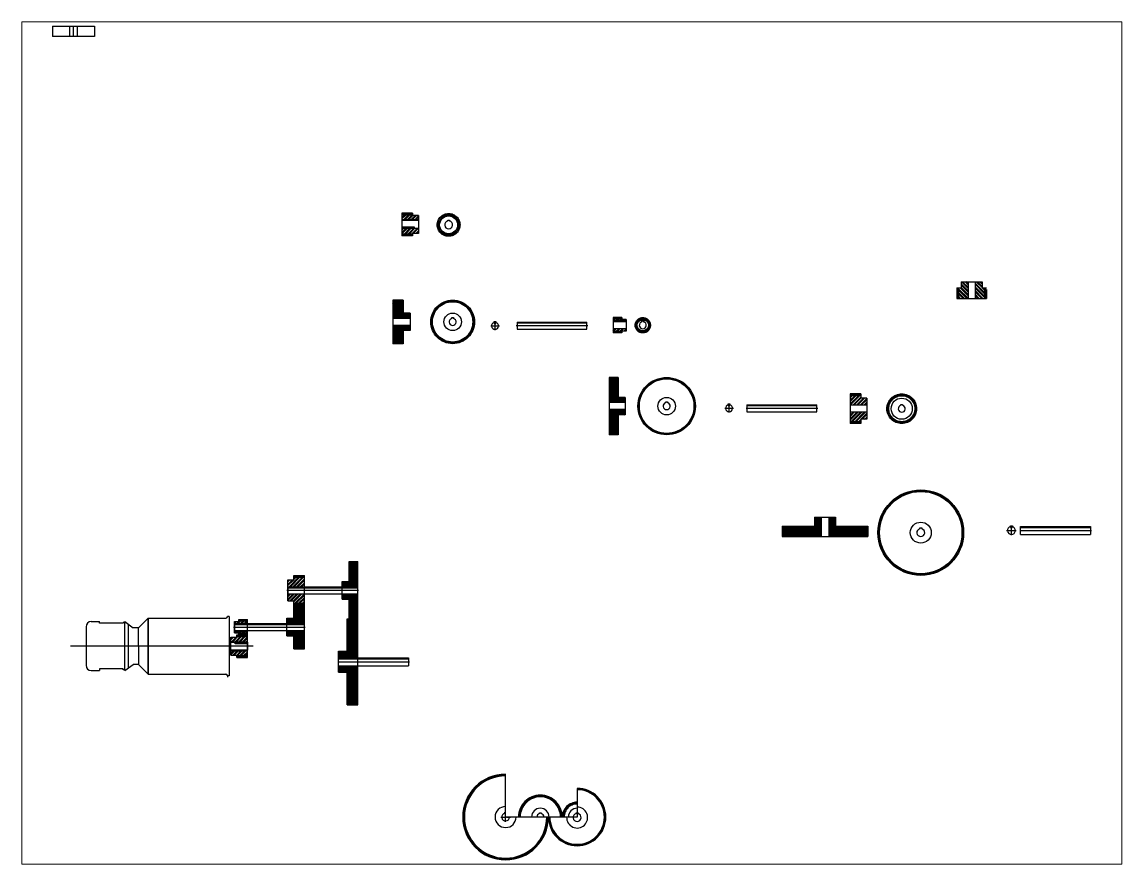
# Paper-space layout 'Layout3' of a CAD drawing. Header units: inches. Extents: x 1.07 to 9.6, y 0.82 to 7.35.
# The model-space entities are those that its viewports show. They can reach past a viewport. Long polylines and large blocks are cut down to what shows.
import ezdxf

# ---------------------------------------------------------------- set-up
doc = ezdxf.new("R2010")
doc.units = ezdxf.units.IN
doc.header["$LTSCALE"] = 0.25
doc.header["$MEASUREMENT"] = 0
for name, pattern in [('CENTER', [2, 1.25, -0.25, 0.25, -0.25]), ('CENTER2', [1.125, 0.75, -0.125, 0.125, -0.125]), ('HIDDEN', [0.375, 0.25, -0.125]), ('PHANTOM', [2.5, 1.25, -0.25, 0.25, -0.25, 0.25, -0.25])]:
    doc.linetypes.add(name, pattern=pattern)
for name, color, linetype in [('LAYER1', 1, 'CONTINUOUS'), ('LAYER2', 2, 'HIDDEN'), ('LAYER3', 3, 'CENTER'), ('LAYER4', 4, 'CONTINUOUS'), ('LAYER5', 5, 'CONTINUOUS'), ('LAYER7', 7, 'PHANTOM')]:
    doc.layers.add(name, color=color, linetype=linetype)

# ---------------------------------------------------------------- blocks, each defined once
blk = doc.blocks.new('*U1')
at = {"layer": 'LAYER3', "color": 0, "linetype": 'CENTER2', "transparency": 16777216}
for p, q in [((-0.62, 0), (-0.1, 0)), ((0, 0.1), (0, 0.62)), ((0.1, 0), (0.62, 0)), ((0, -0.62), (0, -0.1))]:
    blk.add_line(p, q, dxfattribs=at)
at = {"layer": 'LAYER3', "color": 0, "linetype": 'Continuous', "transparency": 16777216}
for p, q in [((-0.05, 0), (0.05, 0)), ((0, -0.05), (0, 0.05))]:
    blk.add_line(p, q, dxfattribs=at)
blk = doc.blocks.new('*U2')
at = {"layer": 'LAYER3', "color": 0, "linetype": 'CENTER2', "transparency": 16777216}
blk.add_line((-5.12, 0), (5.12, 0), dxfattribs=at)
blk = doc.blocks.new('*U3')
at = {"layer": 'LAYER3', "color": 0, "linetype": 'CENTER2', "transparency": 16777216}
for p, q in [((-0.62, 0), (-0.1, 0)), ((0, 0.1), (0, 0.62)), ((0.1, 0), (0.62, 0)), ((0, -0.62), (0, -0.1))]:
    blk.add_line(p, q, dxfattribs=at)
at = {"layer": 'LAYER3', "color": 0, "linetype": 'Continuous', "transparency": 16777216}
for p, q in [((-0.05, 0), (0.05, 0)), ((0, -0.05), (0, 0.05))]:
    blk.add_line(p, q, dxfattribs=at)
blk = doc.blocks.new('*U4')
at = {"layer": 'LAYER3', "color": 0, "linetype": 'CENTER2', "transparency": 16777216}
blk.add_line((-5.12, 0), (5.12, 0), dxfattribs=at)
blk = doc.blocks.new('*U5')
at = {"layer": 'LAYER3', "color": 0, "linetype": 'CENTER2', "transparency": 16777216}
for p, q in [((-0.6825, 0), (-0.1125, 0)), ((0, 0.1125), (0, 0.6825)), ((0.1125, 0), (0.6825, 0)), ((0, -0.6825), (0, -0.1125))]:
    blk.add_line(p, q, dxfattribs=at)
at = {"layer": 'LAYER3', "color": 0, "linetype": 'Continuous', "transparency": 16777216}
for p, q in [((-0.05625, 0), (0.05625, 0)), ((0, -0.05625), (0, 0.05625))]:
    blk.add_line(p, q, dxfattribs=at)
blk = doc.blocks.new('*U6')
at = {"layer": 'LAYER3', "color": 0, "linetype": 'CENTER2', "transparency": 16777216}
blk.add_line((-5.12, 0), (5.12, 0), dxfattribs=at)
blk = doc.blocks.new('*U7')
at = {"layer": 'LAYER3', "color": 0, "linetype": 'CENTER2', "transparency": 16777216}
blk.add_line((-5.12, 0), (5.12, 0), dxfattribs=at)
blk = doc.blocks.new('*U8')
at = {"layer": 'LAYER3', "color": 0, "linetype": 'CENTER2', "transparency": 16777216}
blk.add_line((-5.12, 0), (5.12, 0), dxfattribs=at)
blk = doc.blocks.new('*U9')
at = {"layer": 'LAYER3', "color": 0, "linetype": 'CENTER2', "transparency": 16777216}
blk.add_line((-5.12, 0), (5.12, 0), dxfattribs=at)
blk = doc.blocks.new('*U10')
at = {"layer": 'LAYER3', "color": 0, "linetype": 'CENTER2', "transparency": 16777216}
for p, q in [((-0.6825, 0), (-0.1125, 0)), ((0, 0.1125), (0, 0.6825)), ((0.1125, 0), (0.6825, 0)), ((0, -0.6825), (0, -0.1125))]:
    blk.add_line(p, q, dxfattribs=at)
at = {"layer": 'LAYER3', "color": 0, "linetype": 'Continuous', "transparency": 16777216}
for p, q in [((-0.05625, 0), (0.05625, 0)), ((0, -0.05625), (0, 0.05625))]:
    blk.add_line(p, q, dxfattribs=at)

msp = doc.modelspace()

# ---------------------------------------------------------------- hatches: boundary and pattern name
at = {"layer": 'LAYER5'}
h = msp.add_hatch(dxfattribs=at)
h.set_pattern_fill('ANSI32', color=256, angle=360)
h.set_pattern_definition([(45, (-98.36034, 8.65847), (-0.265165, 0.265165), []), (45, (-98.18357, 8.65847), (-0.265165, 0.265165), [])])
h.paths.add_polyline_path([(-105.5, 68.32), (-105.5, 68.92), (-106.37, 68.92), (-106.37, 68.99), (-107.87, 68.99), (-107.87, 68.32)])
h.paths.add_polyline_path([(-107.87, 67.07), (-107.87, 66.28), (-106.37, 66.28), (-106.37, 66.35), (-105.5, 66.35), (-105.5, 67.07)])
h = msp.add_hatch(dxfattribs=at)
h.set_pattern_fill('ANSI32', color=256, angle=90)
h.set_pattern_definition([(135, (-31.26276, 59.5982), (-0.265165, -0.265165), []), (135, (-31.26276, 59.775), (-0.265165, -0.265165), [])])
h.paths.add_polyline_path([(-26.99, 59.46), (-27.99, 59.46), (-27.99, 58.59), (-28.34, 58.59), (-28.34, 57.09), (-26.99, 57.09)])
h.paths.add_polyline_path([(-24.63, 58.59), (-24.98, 58.59), (-24.98, 59.46), (-25.99, 59.46), (-25.99, 57.09), (-24.63, 57.09)])
h = msp.add_hatch(dxfattribs=at)
h.set_pattern_fill('ANSI31', color=256)
h.paths.add_polyline_path([(-106.68, 54.98), (-107.68, 54.98), (-107.68, 56.6), (-109.18, 56.6), (-109.18, 54.34), (-106.68, 54.34)])
h.paths.add_polyline_path([(-107.68, 52.48), (-106.68, 52.48), (-106.68, 53.23), (-109.18, 53.23), (-109.18, 50.85), (-107.68, 50.85)])
h = msp.add_hatch(dxfattribs=at)
h.set_pattern_fill('ANSI32', color=256)
h.set_pattern_definition([(45, (-74.77597, 21.98836), (-0.265165, 0.265165), []), (45, (-74.5992, 21.98836), (-0.265165, 0.265165), [])])
h.paths.add_polyline_path([(-75.84, 54.05), (-76.46, 54.05), (-76.46, 54.12), (-77.71, 54.12), (-77.71, 53.86), (-75.84, 53.86)])
h.paths.add_polyline_path([(-75.84, 52.74), (-77.71, 52.74), (-77.71, 52.35), (-76.46, 52.35), (-76.46, 52.42), (-75.84, 52.42)])
h = msp.add_hatch(dxfattribs=at)
h.set_pattern_fill('ANSI31', color=256)
h.paths.add_polyline_path([(-76.99, 45.59), (-78.24, 45.59), (-78.24, 42.3), (-75.99, 42.3), (-75.99, 42.94), (-76.99, 42.94)])
h.paths.add_polyline_path([(-76.99, 40.44), (-75.99, 40.44), (-75.99, 41.19), (-78.24, 41.19), (-78.24, 37.79), (-76.99, 37.79)])
h = msp.add_hatch(dxfattribs=at)
h.set_pattern_fill('ANSI32', color=256)
h.set_pattern_definition([(45, (-41.31906, 46.09503), (-0.265165, 0.265165), []), (45, (-41.1423, 46.09503), (-0.265165, 0.265165), [])])
h.paths.add_polyline_path([(-41.45, 41.82), (-41.45, 42.82), (-42.33, 42.82), (-42.33, 43.17), (-43.83, 43.17), (-43.83, 41.82)])
h.paths.add_polyline_path([(-42.33, 39.46), (-42.33, 39.81), (-41.45, 39.81), (-41.45, 40.82), (-43.83, 40.82), (-43.83, 39.46)])
h = msp.add_hatch(dxfattribs=at)
h.set_pattern_fill('ANSI31', color=256, angle=90)
h.set_pattern_definition([(135, (-23.82242, 66.39724), (-0.08838835, -0.08838835), [])])
h.paths.add_polyline_path([(-53.3, 24.55), (-53.3, 23.05), (-48.11, 23.05), (-48.11, 25.8), (-48.93, 25.8), (-48.93, 24.55)])
h.paths.add_polyline_path([(-45.93, 24.55), (-45.93, 25.8), (-46.87, 25.8), (-46.87, 23.05), (-41.55, 23.05), (-41.55, 24.55)])
h = msp.add_hatch(dxfattribs=at)
h.set_pattern_fill('ANSI31', color=256, angle=180)
h.set_pattern_definition([(225, (-192.42394, 57.05707), (0.08838835, -0.08838835), [])])
h.paths.add_polyline_path([(-115.43, 11.47), (-114.18, 11.47), (-114.18, 14.75), (-116.43, 14.75), (-116.43, 14.12), (-115.43, 14.12)])
h.paths.add_polyline_path([(-114.18, 19.27), (-115.43, 19.27), (-115.43, 16.62), (-116.43, 16.62), (-116.43, 15.87), (-114.18, 15.87)])
h = msp.add_hatch(dxfattribs=at)
h.set_pattern_fill('ANSI32', color=256, angle=180)
h.set_pattern_definition([(225, (-124.31743, 10.59304), (0.265165, -0.265165), []), (225, (-124.4942, 10.59304), (0.265165, -0.265165), [])])
h.paths.add_polyline_path([(-124.18, 14.87), (-124.18, 13.86), (-123.31, 13.86), (-123.31, 13.52), (-121.81, 13.52), (-121.81, 14.87)])
h.paths.add_polyline_path([(-123.31, 17.23), (-123.31, 16.88), (-124.18, 16.88), (-124.18, 15.87), (-121.81, 15.87), (-121.81, 17.23)])
h = msp.add_hatch(dxfattribs=at)
h.set_pattern_fill('ANSI31', color=256, angle=180)
h.set_pattern_definition([(225, (-230.99378, 63.84863), (0.08838835, -0.08838835), [])])
h.paths.add_polyline_path([(-121.81, 9.5), (-124.31, 9.5), (-124.31, 8.87), (-123.31, 8.87), (-123.31, 7.25), (-121.81, 7.25)])
h.paths.add_polyline_path([(-121.81, 13), (-123.31, 13), (-123.31, 11.37), (-124.31, 11.37), (-124.31, 10.62), (-121.81, 10.62)])
h = msp.add_hatch(dxfattribs=at)
h.set_pattern_fill('ANSI32', color=256, angle=180)
h.set_pattern_definition([(225, (-132.87372, 41.37104), (0.265165, -0.265165), []), (225, (-133.0505, 41.37104), (0.265165, -0.265165), [])])
h.paths.add_polyline_path([(-131.81, 9.31), (-131.19, 9.31), (-131.19, 9.24), (-129.94, 9.24), (-129.94, 9.5), (-131.81, 9.5)])
h.paths.add_polyline_path([(-131.81, 10.62), (-129.94, 10.62), (-129.94, 11), (-131.19, 11), (-131.19, 10.93), (-131.81, 10.93)])
h = msp.add_hatch(dxfattribs=at)
h.set_pattern_fill('ANSI31', color=256, angle=180)
h.set_pattern_definition([(225, (-157.53176, 28.7506), (0.08838835, -0.08838835), [])])
h.paths.add_polyline_path([(-115.68, -0.73), (-114.18, -0.73), (-114.18, 4.46), (-116.93, 4.46), (-116.93, 3.65), (-115.68, 3.65)])
h.paths.add_polyline_path([(-115.68, 6.65), (-116.93, 6.65), (-116.93, 5.71), (-114.18, 5.71), (-114.18, 11.02), (-115.68, 11.02)])
h = msp.add_hatch(dxfattribs=at)
h.set_pattern_fill('ANSI32', color=256, angle=180)
h.set_pattern_definition([(225, (-139.45007, 66.37167), (0.265165, -0.265165), []), (225, (-139.62684, 66.37167), (0.265165, -0.265165), [])])
h.paths.add_polyline_path([(-132.31, 6.71), (-132.31, 6.11), (-131.44, 6.11), (-131.44, 6.04), (-129.94, 6.04), (-129.94, 6.71)])
h.paths.add_polyline_path([(-129.94, 7.96), (-129.94, 8.75), (-131.44, 8.75), (-131.44, 8.68), (-132.31, 8.68), (-132.31, 7.96)])

# ---------------------------------------------------------------- linework, layer by layer
at = {"layer": 'LAYER1'}
for p, q in [((-157.78, 95.99), (-157.78, 94.49)), ((-157.78, 95.99), (-151.78, 95.99)), ((-151.78, 95.99), (-151.78, 94.49)), ((-151.78, 94.49), (-157.78, 94.49)), ((-106.37, 69.26), (-107.87, 69.26)), ((-107.87, 69.26), (-107.87, 66.01)), ((-106.37, 69.26), (-106.37, 68.92)), ((-106.37, 68.99), (-107.87, 68.99)), ((-105.5, 68.32), (-107.87, 68.32)), ((-105.5, 68.2), (-107.87, 68.2)), ((-105.5, 68.92), (-106.37, 68.92)), ((-105.5, 68.92), (-105.5, 66.35)), ((-101.32, 68.14), (-101.32, 68.27)), ((-101.32, 68.27), (-101.07, 68.27)), ((-101.07, 68.27), (-101.07, 68.14)), ((-105.5, 67.07), (-107.87, 67.07)), ((-106.37, 66.28), (-107.87, 66.28)), ((-106.37, 66.01), (-107.87, 66.01)), ((-106.37, 66.35), (-106.37, 66.01)), ((-105.5, 66.35), (-106.37, 66.35)), ((-28.61, 58.59), (-28.61, 57.09)), ((-28.61, 58.59), (-27.99, 58.59)), ((-28.34, 58.59), (-28.34, 57.09)), ((-27.99, 59.46), (-27.99, 58.59)), ((-27.99, 59.46), (-24.98, 59.46)), ((-26.99, 59.46), (-26.99, 57.09)), ((-25.99, 59.46), (-25.99, 57.09)), ((-24.98, 59.46), (-24.98, 58.59)), ((-24.98, 58.59), (-24.36, 58.59)), ((-24.63, 58.59), (-24.63, 57.09)), ((-24.36, 58.34), (-24.36, 57.09)), ((-107.68, 56.85), (-109.18, 56.85)), ((-109.18, 56.85), (-109.18, 50.6)), ((-107.68, 56.6), (-109.18, 56.6)), ((-107.68, 56.85), (-107.68, 54.98)), ((-28.61, 57.09), (-24.36, 57.09)), ((-106.68, 54.34), (-109.18, 54.34)), ((-106.68, 54.23), (-109.18, 54.23)), ((-106.68, 54.98), (-107.68, 54.98)), ((-106.68, 54.98), (-106.68, 52.48)), ((-100.76, 54.21), (-100.76, 54.34)), ((-100.76, 54.34), (-100.51, 54.34)), ((-100.51, 54.34), (-100.51, 54.21)), ((-94.69, 53.64), (-94.69, 53.52)), ((-94.69, 53.52), (-94.44, 53.52)), ((-94.44, 53.52), (-94.44, 53.64)), ((-91.43, 53.71), (-81.43, 53.71)), ((-91.43, 53.71), (-91.43, 52.71)), ((-81.43, 52.71), (-81.43, 53.71)), ((-77.71, 54.34), (-77.71, 52.14)), ((-76.46, 54.34), (-77.71, 54.34)), ((-76.46, 54.12), (-77.71, 54.12)), ((-75.84, 53.86), (-77.71, 53.86)), ((-75.84, 53.74), (-77.71, 53.74)), ((-76.46, 54.34), (-76.46, 54.05)), ((-75.84, 54.05), (-76.46, 54.05)), ((-75.84, 54.05), (-75.84, 52.42)), ((-73.58, 53.72), (-73.58, 53.86)), ((-73.58, 53.86), (-73.33, 53.86)), ((-73.33, 53.86), (-73.33, 53.72)), ((-106.68, 53.23), (-109.18, 53.23)), ((-106.68, 52.48), (-107.68, 52.48)), ((-107.68, 52.48), (-107.68, 50.6)), ((-91.43, 52.71), (-81.43, 52.71)), ((-75.84, 52.74), (-77.71, 52.74)), ((-76.46, 52.35), (-77.71, 52.35)), ((-76.46, 52.14), (-77.71, 52.14)), ((-75.84, 52.42), (-76.46, 52.42)), ((-76.46, 52.42), (-76.46, 52.14)), ((-107.68, 50.85), (-109.18, 50.85)), ((-107.68, 50.6), (-109.18, 50.6)), ((-78.24, 45.79), (-78.24, 37.59)), ((-76.99, 45.79), (-78.24, 45.79)), ((-76.99, 45.59), (-78.24, 45.59)), ((-76.99, 45.79), (-76.99, 42.94)), ((-75.99, 42.94), (-76.99, 42.94)), ((-75.99, 42.94), (-75.99, 40.44)), ((-42.33, 43.44), (-43.83, 43.44)), ((-43.83, 43.44), (-43.83, 39.19)), ((-42.33, 43.17), (-43.83, 43.17)), ((-42.33, 43.44), (-42.33, 42.82)), ((-41.45, 42.82), (-42.33, 42.82)), ((-41.45, 42.82), (-41.45, 39.81)), ((-75.99, 42.3), (-78.24, 42.3)), ((-75.99, 42.19), (-78.24, 42.19)), ((-75.99, 41.19), (-78.24, 41.19)), ((-70.17, 42.17), (-70.17, 42.3)), ((-70.17, 42.3), (-69.92, 42.3)), ((-69.92, 42.3), (-69.92, 42.17)), ((-61.25, 41.87), (-61.25, 41.76)), ((-61.25, 41.76), (-61, 41.76)), ((-61, 41.76), (-61, 41.87)), ((-58.59, 41.89), (-48.59, 41.89)), ((-58.59, 41.89), (-58.59, 40.89)), ((-58.59, 40.89), (-48.59, 40.89)), ((-48.59, 40.89), (-48.59, 41.89)), ((-41.45, 41.82), (-43.83, 41.82)), ((-36.58, 41.8), (-36.58, 41.93)), ((-36.58, 41.93), (-36.33, 41.93)), ((-36.33, 41.93), (-36.33, 41.8)), ((-75.99, 40.44), (-76.99, 40.44)), ((-76.99, 40.44), (-76.99, 37.59)), ((-41.45, 40.82), (-43.83, 40.82)), ((-42.33, 39.46), (-43.83, 39.46)), ((-41.45, 39.81), (-42.33, 39.81)), ((-42.33, 39.81), (-42.33, 39.19)), ((-76.99, 37.79), (-78.24, 37.79)), ((-42.33, 39.19), (-43.83, 39.19)), ((-76.99, 37.59), (-78.24, 37.59)), ((-48.93, 25.8), (-45.93, 25.8)), ((-48.93, 25.8), (-48.93, 24.55)), ((-48.11, 25.8), (-48.11, 23.05)), ((-47.99, 25.8), (-47.99, 23.05)), ((-46.87, 25.8), (-46.87, 23.05)), ((-45.93, 25.8), (-45.93, 24.55)), ((-53.55, 24.55), (-48.93, 24.55)), ((-53.55, 24.55), (-53.55, 23.05)), ((-53.3, 24.55), (-53.3, 23.05)), ((-45.93, 24.55), (-41.3, 24.55)), ((-41.55, 24.55), (-41.55, 23.05)), ((-41.3, 24.55), (-41.3, 23.05)), ((-33.86, 24.15), (-33.86, 24.29)), ((-33.86, 24.29), (-33.61, 24.29)), ((-33.61, 24.29), (-33.61, 24.15)), ((-20.92, 24.47), (-20.92, 24.6)), ((-20.92, 24.6), (-20.66, 24.6)), ((-20.92, 24.47), (-20.92, 24.35)), ((-20.92, 24.35), (-20.67, 24.35)), ((-20.67, 24.35), (-20.66, 24.47)), ((-20.66, 24.6), (-20.66, 24.47)), ((-19.49, 23.36), (-19.49, 24.48)), ((-19.49, 24.48), (-9.49, 24.48)), ((-9.49, 24.48), (-9.49, 23.36)), ((-53.55, 23.05), (-41.3, 23.05)), ((-19.49, 23.36), (-9.49, 23.36)), ((-115.43, 16.62), (-115.43, 19.47)), ((-115.43, 19.47), (-114.18, 19.47)), ((-115.43, 19.27), (-114.18, 19.27)), ((-114.18, 11.27), (-114.18, 19.47)), ((-123.31, 17.5), (-121.81, 17.5)), ((-123.31, 16.88), (-123.31, 17.5)), ((-121.81, 13.25), (-121.81, 17.5)), ((-124.18, 16.88), (-123.31, 16.88)), ((-124.18, 13.86), (-124.18, 16.88)), ((-124.18, 15.87), (-121.81, 15.87)), ((-124.18, 15.87), (-114.18, 15.87)), ((-124.18, 15.87), (-124.18, 14.87)), ((-123.31, 17.23), (-121.81, 17.23)), ((-116.43, 14.12), (-116.43, 16.62)), ((-116.43, 16.62), (-115.43, 16.62)), ((-116.43, 15.87), (-114.18, 15.87)), ((-114.18, 14.87), (-114.18, 15.87)), ((-124.18, 14.87), (-121.81, 14.87)), ((-124.18, 14.87), (-114.18, 14.87)), ((-116.43, 14.87), (-114.18, 14.87)), ((-116.43, 14.75), (-114.18, 14.75)), ((-124.18, 13.86), (-123.31, 13.86)), ((-123.31, 13.25), (-123.31, 13.86)), ((-123.31, 13.52), (-121.81, 13.52)), ((-123.31, 11.37), (-123.31, 13.25)), ((-123.31, 13.25), (-121.81, 13.25)), ((-123.31, 13.25), (-121.81, 13.25)), ((-123.31, 13), (-121.81, 13)), ((-121.81, 7), (-121.81, 13.25)), ((-116.43, 14.12), (-115.43, 14.12)), ((-115.43, 11.27), (-115.43, 14.12)), ((-144.13, 11.4), (-145.5, 10.03)), ((-144.13, 7.4), (-144.13, 11.4)), ((-144.13, 11.4), (-144.13, 7.4)), ((-144.13, 11.4), (-142.18, 11.4)), ((-142.18, 11.4), (-135.68, 11.4)), ((-135.68, 11.4), (-133.01, 11.4)), ((-132.56, 11.65), (-132.81, 11.65)), ((-132.81, 11.65), (-132.81, 11.6)), ((-132.56, 11.65), (-132.56, 3.15)), ((-131.19, 10.93), (-131.19, 11.22)), ((-131.19, 11.22), (-129.94, 11.22)), ((-131.19, 11), (-129.94, 11)), ((-129.94, 9.02), (-129.94, 11.22)), ((-124.31, 8.87), (-124.31, 11.37)), ((-124.31, 11.37), (-123.31, 11.37)), ((-115.68, 11.27), (-114.18, 11.27)), ((-115.68, 6.65), (-115.68, 11.27)), ((-115.68, 11.02), (-114.18, 11.02)), ((-115.43, 11.47), (-114.18, 11.47)), ((-115.43, 11.27), (-114.18, 11.27)), ((-114.18, -0.98), (-114.18, 11.27)), ((-153, 10.15), (-153, 4.65)), ((-152.25, 10.9), (-151.1, 10.9)), ((-151.1, 10.65), (-151.1, 10.9)), ((-147.7, 10.65), (-151.1, 10.65)), ((-147.45, 10.77), (-147.7, 10.77)), ((-147.7, 10.77), (-147.7, 10.65)), ((-147.45, 3.9), (-147.45, 10.9)), ((-147.45, 10.9), (-146.25, 10.03)), ((-147.45, 10.9), (-147.45, 10.65)), ((-147, 10.57), (-147, 4.22)), ((-145.5, 10.03), (-146.25, 10.03)), ((-145.5, 7.4), (-145.5, 10.03)), ((-131.81, 9.31), (-131.81, 10.93)), ((-131.81, 10.93), (-131.19, 10.93)), ((-131.81, 10.62), (-121.81, 10.62)), ((-131.81, 10.62), (-131.81, 9.62)), ((-131.81, 10.62), (-129.94, 10.62)), ((-131.81, 9.62), (-121.81, 9.62)), ((-131.81, 9.62), (-129.94, 9.62)), ((-131.81, 9.5), (-129.94, 9.5)), ((-124.31, 10.62), (-121.81, 10.62)), ((-124.31, 9.62), (-121.81, 9.62)), ((-124.31, 9.5), (-121.81, 9.5)), ((-121.81, 9.62), (-121.81, 10.62)), ((-129.94, 7.96), (-132.56, 7.96)), ((-132.31, 6.11), (-132.31, 8.68)), ((-132.31, 8.68), (-131.44, 8.68)), ((-132.31, 7.96), (-129.94, 7.96)), ((-131.81, 9.31), (-131.19, 9.31)), ((-131.44, 9.02), (-129.94, 9.02)), ((-131.44, 8.68), (-131.44, 9.02)), ((-131.44, 8.75), (-129.94, 8.75)), ((-131.19, 9.02), (-131.19, 9.31)), ((-131.19, 9.24), (-129.94, 9.24)), ((-131.19, 9.02), (-129.94, 9.02)), ((-129.94, 5.77), (-129.94, 9.02)), ((-129.94, 7.96), (-129.94, 7.71)), ((-129.94, 7.96), (-129.94, 6.83)), ((-124.31, 8.87), (-123.31, 8.87)), ((-123.31, 7), (-123.31, 8.87)), ((-145.5, 7.4), (-145.5, 4.77)), ((-144.13, 7.4), (-144.13, 3.4)), ((-144.13, 3.4), (-144.13, 7.4)), ((-129.94, 6.83), (-132.56, 6.83)), ((-132.31, 6.83), (-129.94, 6.83)), ((-132.31, 6.71), (-129.94, 6.71)), ((-123.31, 7.25), (-121.81, 7.25)), ((-123.31, 7), (-121.81, 7)), ((-116.93, 3.65), (-116.93, 6.65)), ((-116.93, 6.65), (-115.68, 6.65)), ((-147.45, 3.9), (-146.25, 4.77)), ((-145.5, 4.77), (-146.25, 4.77)), ((-144.13, 3.4), (-145.5, 4.77)), ((-132.31, 6.11), (-131.44, 6.11)), ((-131.44, 5.77), (-131.44, 6.11)), ((-131.44, 6.04), (-129.94, 6.04)), ((-131.44, 5.77), (-129.94, 5.77)), ((-116.93, 5.71), (-114.18, 5.71)), ((-116.93, 5.71), (-106.93, 5.71)), ((-116.93, 4.58), (-116.93, 5.71)), ((-106.93, 5.71), (-106.93, 4.58)), ((-152.25, 3.9), (-151.1, 3.9)), ((-147.7, 4.15), (-151.1, 4.15)), ((-151.1, 4.15), (-151.1, 3.9)), ((-147.7, 4.02), (-147.7, 4.15)), ((-147.45, 4.02), (-147.7, 4.02)), ((-144.13, 3.4), (-142.18, 3.4)), ((-142.18, 3.4), (-135.68, 3.4)), ((-135.68, 3.4), (-133.01, 3.4)), ((-132.81, 3.2), (-132.81, 2.97)), ((-132.56, 3.15), (-132.81, 3.15)), ((-116.93, 4.58), (-114.18, 4.58)), ((-116.93, 4.58), (-106.93, 4.58)), ((-116.93, 4.46), (-114.18, 4.46)), ((-116.93, 3.65), (-115.68, 3.65)), ((-115.68, -0.98), (-115.68, 3.65)), ((-115.68, -0.73), (-114.18, -0.73)), ((-115.68, -0.98), (-114.18, -0.98)), ((-93.19, -16.48), (-93.19, -16.35)), ((-93.19, -16.35), (-93.06, -16.35)), ((-93.19, -16.48), (-93.19, -16.35)), ((-93.19, -16.35), (-93.06, -16.35)), ((-93.19, -16.48), (-93.19, -16.6)), ((-93.19, -16.6), (-93.06, -16.6)), ((-88.21, -16.55), (-88.21, -16.41)), ((-88.21, -16.41), (-87.96, -16.41)), ((-87.96, -16.41), (-87.96, -16.55)), ((-82.96, -16.55), (-82.96, -16.41)), ((-82.96, -16.41), (-82.84, -16.41)), ((-82.96, -16.55), (-82.96, -16.41)), ((-82.96, -16.41), (-82.84, -16.41)), ((-82.96, -16.55), (-82.96, -16.42)), ((-82.96, -16.42), (-82.71, -16.42)), ((-82.71, -16.42), (-82.71, -16.55))]:
    msp.add_line(p, q, dxfattribs=at)
for points in [[(-94.69, 53.64), (-94.69, 53.77), (-94.44, 53.77), (-94.44, 53.64)], [(-61.25, 41.87), (-61.25, 42.01), (-61, 42.01), (-61, 41.87)]]:
    msp.add_lwpolyline(points, dxfattribs=at)
for centre, radius in [((-101.2, 67.59), 1.28), ((-100.63, 53.73), 1.25), ((-73.46, 53.24), 0.814), ((-70.05, 41.69), 1.25), ((-36.46, 41.32), 1.51), ((-33.74, 23.61), 1.5)]:
    msp.add_circle(centre, radius, dxfattribs=at)
for centre, radius, start, end in [((-101.2, 67.59), 0.562, 102.8918, 77.1082), ((-100.63, 53.73), 0.5, 104.5367, 75.4633), ((-94.57, 53.16), 0.5, 104.4775, 75.5225), ((-73.46, 53.24), 0.5, 104.5367, 75.4633), ((-70.05, 41.69), 0.5, 104.5367, 75.4633), ((-61.13, 41.39), 0.5, 104.4775, 75.5225), ((-36.46, 41.32), 0.5, 104.5367, 75.4633), ((-33.74, 23.61), 0.562, 102.8918, 77.1082), ((-20.79, 23.92), 0.562, 102.8918, 77.1082), ((-133.01, 11.6), 0.2, 270, 0), ((-152.25, 10.15), 0.75, 90, 180), ((-152.25, 4.65), 0.75, 180, 270), ((-133.01, 3.2), 0.2, 0, 90), ((-93.06, -17.03), 1.5, 90, 0), ((-82.84, -17.1), 1.5, 177.4652, 90), ((-93.06, -17.03), 0.562, 102.8918, 360), ((-93.06, -17.03), 0.562, 102.8918, 0), ((-88.09, -17.03), 1.25, 0, 180), ((-88.09, -17.03), 0.5, 104.5367, 180), ((-88.09, -17.03), 0.5, 0, 75.4633), ((-82.84, -17.03), 1.25, 90, 180), ((-82.84, -17.1), 0.562, 102.8918, 77.1082)]:
    msp.add_arc(centre, radius, start, end, dxfattribs=at)
at = {"layer": 'LAYER2'}
for p, q in [((-155.34, 94.49), (-155.34, 95.99)), ((-154.22, 94.49), (-154.22, 95.99)), ((-107.87, 67.32), (-106.12, 67.32)), ((-106.12, 67.32), (-106.12, 67.07)), ((-91.43, 53.58), (-81.43, 53.58)), ((-58.59, 41.76), (-48.59, 41.76)), ((-19.49, 24.35), (-9.49, 24.35)), ((-124.18, 15.74), (-114.18, 15.74)), ((-131.81, 10.49), (-121.81, 10.49)), ((-131.69, 7.71), (-131.69, 7.96)), ((-129.94, 7.71), (-131.69, 7.71)), ((-116.93, 5.58), (-106.93, 5.58))]:
    msp.add_line(p, q, dxfattribs=at)
for centre, radius, start, end in [((-94.57, 53.16), 0.5, 75.5225, 104.4775), ((-61.13, 41.39), 0.5, 75.5225, 104.4775), ((-20.79, 23.92), 0.562, 77.1082, 102.8918), ((-93.06, -17.03), 0.562, 90, 102.8918)]:
    msp.add_arc(centre, radius, start, end, dxfattribs=at)
at = {"layer": 'LAYER3'}
for p, q in [((-154.78, 94.49), (-154.78, 95.99)), ((-106.37, 69.13), (-107.87, 69.13)), ((-106.37, 66.13), (-107.87, 66.13)), ((-28.49, 58.59), (-28.49, 57.09)), ((-24.49, 58.59), (-24.49, 57.09)), ((-107.68, 56.73), (-109.18, 56.73)), ((-76.46, 54.24), (-77.71, 54.24)), ((-76.46, 52.24), (-77.71, 52.24)), ((-107.68, 50.73), (-109.18, 50.73)), ((-76.99, 45.69), (-78.24, 45.69)), ((-42.33, 43.32), (-43.83, 43.32)), ((-42.33, 39.32), (-43.83, 39.32)), ((-76.99, 37.69), (-78.24, 37.69)), ((-53.43, 24.55), (-53.43, 23.05)), ((-41.43, 24.55), (-41.43, 23.05)), ((-115.43, 19.37), (-114.18, 19.37)), ((-123.31, 17.37), (-121.81, 17.37)), ((-123.31, 13.37), (-121.81, 13.37)), ((-123.31, 13.12), (-121.81, 13.12)), ((-131.19, 11.12), (-129.94, 11.12)), ((-115.68, 11.15), (-114.18, 11.15)), ((-115.43, 11.37), (-114.18, 11.37)), ((-131.44, 8.9), (-129.94, 8.9)), ((-131.19, 9.12), (-129.94, 9.12)), ((-132.81, 7.4), (-155.22, 7.4)), ((-132.56, 7.4), (-132.81, 7.4)), ((-129.14, 7.4), (-132.56, 7.4)), ((-123.31, 7.12), (-121.81, 7.12)), ((-131.44, 5.9), (-129.94, 5.9)), ((-115.68, -0.85), (-114.18, -0.85))]:
    msp.add_line(p, q, dxfattribs=at)
for centre, radius in [((-101.2, 67.59), 1.5), ((-100.63, 53.73), 3), ((-73.46, 53.24), 1), ((-70.05, 41.69), 4), ((-36.46, 41.32), 2), ((-33.74, 23.61), 6)]:
    msp.add_circle(centre, radius, dxfattribs=at)
for centre, radius, start, end in [((-93.06, -17.03), 6, 90, 0), ((-88.09, -17.03), 3, 0, 180), ((-82.84, -17.03), 4, 180, 90), ((-82.84, -17.03), 2, 90, 180)]:
    msp.add_arc(centre, radius, start, end, dxfattribs=at)
at = {"layer": 'LAYER7'}
for p, q in [((-93.06, -17.03), (-93.06, -10.91)), ((-82.84, -12.93), (-82.84, -17.03)), ((-82.84, -17.03), (-93.06, -17.03))]:
    msp.add_line(p, q, dxfattribs=at)
for centre, radius in [((-101.2, 67.59), 1.63), ((-101.2, 67.59), 1.36), ((-100.63, 53.73), 3.12), ((-100.63, 53.73), 2.88), ((-73.46, 53.24), 1.1), ((-73.46, 53.24), 0.884), ((-70.05, 41.69), 4.1), ((-70.05, 41.69), 3.9), ((-36.46, 41.32), 2.12), ((-36.46, 41.32), 1.86), ((-33.74, 23.61), 6.12), ((-33.74, 23.61), 5.88)]:
    msp.add_circle(centre, radius, dxfattribs=at)
for centre, radius, start, end in [((-93.06, -17.03), 6.12, 90, 0), ((-93.06, -17.03), 5.88, 90, 0), ((-88.09, -17.03), 3.12, 0, 180), ((-82.84, -17.03), 4.1, 180, 90), ((-82.84, -17.03), 3.9, 180, 90), ((-88.09, -17.03), 2.88, 0, 180), ((-82.84, -17.03), 2.12, 90, 180), ((-82.84, -17.03), 1.86, 90, 180)]:
    msp.add_arc(centre, radius, start, end, dxfattribs=at)

# ---------------------------------------------------------------- block references
at = {"layer": 'LAYER3', "linetype": 'CENTER2'}
for name, p in [('*U1', (-94.57, 53.16)), ('*U7', (-86.43, 53.21)), ('*U3', (-61.13, 41.39)), ('*U4', (-53.59, 41.39)), ('*U5', (-20.79, 23.92)), ('*U6', (-14.49, 23.92)), ('*U8', (-119.18, 15.37)), ('*U2', (-126.81, 10.12)), ('*U9', (-111.93, 5.15)), ('*U10', (-93.06, -17.03))]:
    msp.add_blockref(name, p, dxfattribs=at)

psp = doc.layouts.new('Layout3')

# ---------------------------------------------------------------- viewports
at = {"layer": 'LAYER4'}
psp.add_viewport(center=(5.3333, 4.0833), size=(8.5333, 6.533334), view_center_point=(-83.5731, 36.4191), view_height=120.324446, dxfattribs=at)

doc.saveas('drawing.dxf')
